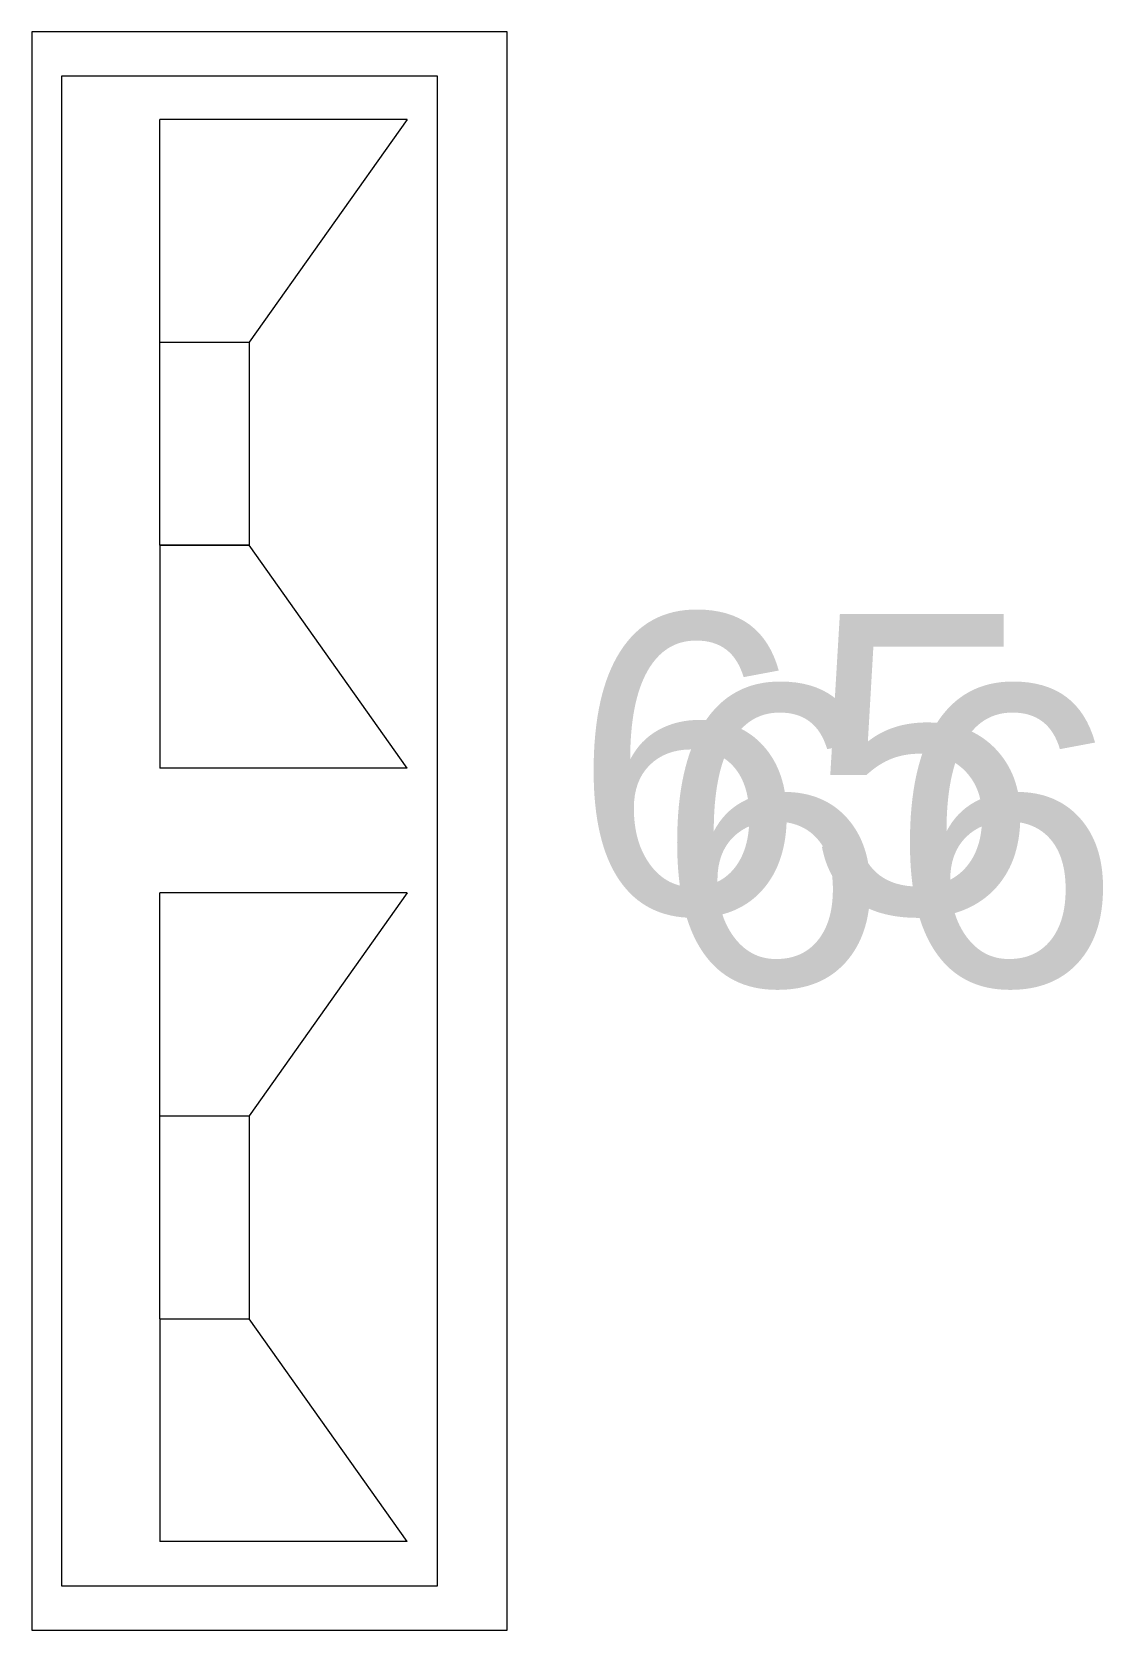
# Model space of a CAD drawing. Header units: inches. Extents: x 333.2 to 344, y 62 to 78.
import ezdxf
from ezdxf.enums import TextEntityAlignment as Align

# ---------------------------------------------------------------- set-up
doc = ezdxf.new("R2010")
doc.units = ezdxf.units.IN
doc.header["$MEASUREMENT"] = 0
doc.layers.get('0').update_dxf_attribs({"color": 1, "lineweight": 9})
doc.layers.add('E102-2nd-floor-electrical', color=7, linetype='Continuous', lineweight=9)
doc.styles.add('Reg', font='Arial.ttf', dxfattribs={"height": 3})

# ---------------------------------------------------------------- blocks, each defined once
blk = doc.blocks.new('electric-wall-heater')
at = {"layer": 'E102-2nd-floor-electrical'}
for p, q in [((301.14, 258.937), (301.44, 258.937)), ((301.14, 258.5), (298.661, 258.5)), ((298.661, 256.268), (298.661, 258.5)), ((301.14, 258.5), (299.558, 256.268)), ((301.14, 258.5), (301.14, 258.5, 0.438)), ((298.661, 256.268), (299.558, 256.268)), ((298.661, 254.237), (298.661, 256.268)), ((299.558, 256.268), (299.558, 254.237)), ((299.558, 254.237), (298.661, 254.237)), ((298.661, 254.237), (299.558, 254.237)), ((298.661, 254.237), (298.661, 252.005)), ((301.14, 252.005), (299.558, 254.237)), ((301.14, 252.005), (298.661, 252.005)), ((301.14, 250.755), (298.661, 250.755)), ((298.661, 248.523), (298.661, 250.755)), ((301.14, 250.755), (299.558, 248.523)), ((298.661, 248.523), (299.558, 248.523)), ((298.661, 246.492), (298.661, 248.523)), ((299.558, 248.523), (299.558, 246.492)), ((298.661, 246.492), (299.558, 246.492)), ((298.661, 246.492), (298.661, 244.26)), ((301.14, 244.26), (299.558, 246.492)), ((301.14, 244.26), (298.661, 244.26))]:
    blk.add_line(p, q, dxfattribs=at)
for points in [[(302.14, 243.375), (302.14, 259.375), (297.382, 259.375), (297.382, 243.375)], [(297.682, 258.937), (301.44, 258.937), (301.44, 243.813), (297.682, 243.813)]]:
    blk.add_lwpolyline(points, close=True, dxfattribs=at)
at = {"style": 'Reg'}
blk.add_attdef('ID', (302.793, 250.548), '', height=3, dxfattribs=at)
blk = doc.blocks.new('duplex')
at = {"style": 'Reg'}
blk.add_attdef('ID', text='', height=3, dxfattribs=at).set_placement((292.549, 61.462), align=Align.MIDDLE_CENTER)

msp = doc.modelspace()

# ---------------------------------------------------------------- block references
at = {"layer": 'E102-2nd-floor-electrical'}
for name, p, values in [('electric-wall-heater', (35.857, -181.362), {'ID': '65'}), ('duplex', (49.268, 8.503), {'ID': '66'})]:
    msp.add_blockref(name, p, dxfattribs=at).add_auto_attribs(values)

doc.saveas('drawing.dxf')
